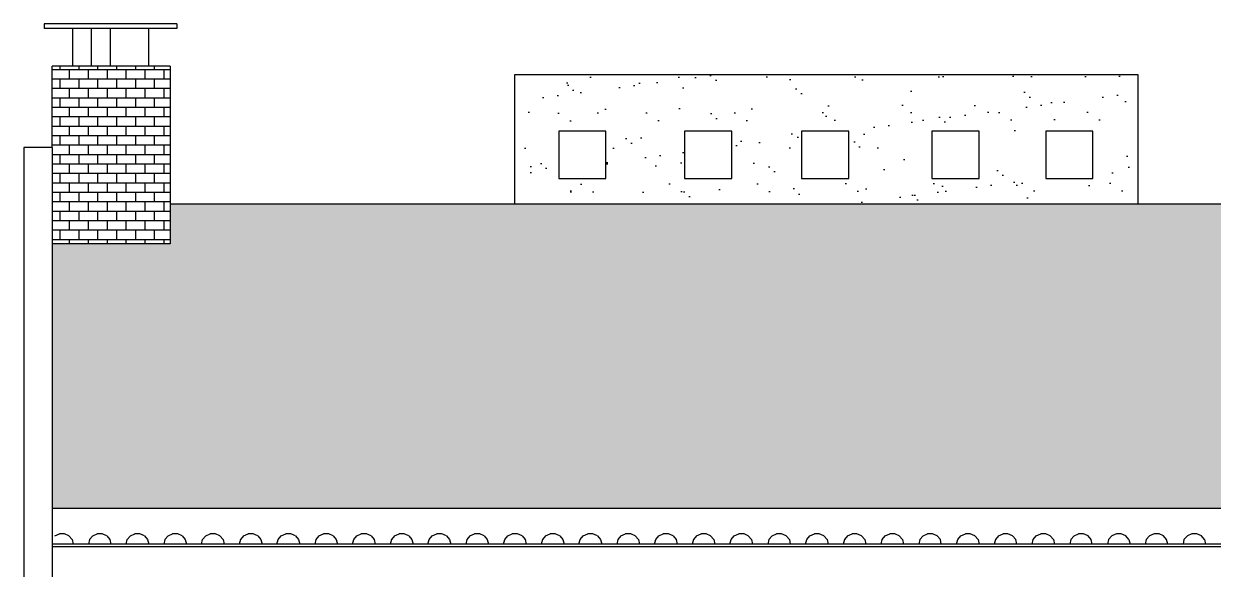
# Model space of a CAD drawing. Extents: x 500 to 638, y 181 to 267.
# Drawn here: x 624.86 to 631.16, y 224.6 to 227.49 of the extents above; entities that cross this region are included whole.
import ezdxf

# ---------------------------------------------------------------- set-up
doc = ezdxf.new("R2010")
doc.units = 0
doc.header["$LTSCALE"] = 7
for name, color, linetype in [('ALVENARIA', 7, 'CONTINUOUS'), ('ALVENARIA1', 44, 'CONTINUOUS'), ('COTA', 1, 'CONTINUOUS')]:
    doc.layers.add(name, color=color, linetype=linetype)

msp = doc.modelspace()

# ---------------------------------------------------------------- hatches: boundary and pattern name
at = {"layer": 'ALVENARIA1'}
h = msp.add_hatch(dxfattribs=at)
h.set_pattern_fill('BRICK', color=256, scale=0.2, style=0)
h.set_pattern_definition([(0, (0, 0), (0, 0.05), []), (90, (0, 0), (-0.1, 6e-18), [0.05, -0.05]), (90, (0.05, 0), (-0.1, 6e-18), [-0.05, 0.05])])
h.paths.add_polyline_path([(625.6328, 227.2663), (625.0071, 227.2663), (625.0071, 226.8359), (625.0071, 226.3259), (625.6328, 226.3259)])
h = msp.add_hatch(dxfattribs=at)
h.set_pattern_fill('AR-SAND', color=256, scale=0.15, style=0)
h.set_pattern_definition([(37.5, (0, 0), (-0.009449, 0.289023565), [0, -0.228, 0, -0.255, 0, -0.24375]), (7.5, (0, 0), (0.2654665, 0.4233219), [0, -0.123, 0, -0.2055, 0, -0.07875]), (327.5, (-0.1845, 0), (0.46712128, 0.00084886), [0, -0.075, 0, -0.27, 0, -0.3525]), (317.5, (-0.1845, 0), (0.450919, 0.13165133), [0, -0.0375, 0, -0.177, 0, -0.2025])])
h.paths.add_polyline_path([(627.4583, 227.2232), (627.4583, 226.5359), (630.759, 226.5359), (630.759, 227.2232)])
h.paths.add_polyline_path([(629.669, 226.9232), (629.919, 226.9232), (629.919, 226.6732), (629.669, 226.6732)], flags=16)
h.paths.add_polyline_path([(629.228, 226.6732), (628.978, 226.6732), (628.978, 226.9232), (629.228, 226.9232)], flags=16)
h.paths.add_polyline_path([(630.272, 226.9232), (630.522, 226.9232), (630.522, 226.6732), (630.272, 226.6732)], flags=16)
h.paths.add_polyline_path([(628.6084, 226.6732), (628.3584, 226.6732), (628.3584, 226.9232), (628.6084, 226.9232)], flags=16)
h.paths.add_polyline_path([(627.9413, 226.6732), (627.6913, 226.6732), (627.6913, 226.9232), (627.9413, 226.9232)], flags=16)
at = {"layer": 'COTA'}
h = msp.add_hatch(dxfattribs=at)
h.set_pattern_fill('SPANTILE', color=256, scale=0.15, style=0)
h.set_pattern_definition([(0, (-0.015, 0), (0, 0.15), [0.03, -0.12]), (0, (0.06, 0.03), (0, 0.15), [0.03, -0.12]), (0, (0.06, 0.045), (0, 0.15), [0.03, -0.12]), (90, (0, 0), (-0.15, 9e-18), [0.15]), (45, (0, 0), (0, 0.150000004), [0.042426405, -0.16970563]), (45, (0.015, 0), (0, 0.150000004), [0.02121321, -0.190918824]), (135, (0, 0), (-0.150000004, 0), [0.042426405, -0.16970563]), (135, (0.135, 0), (-0.150000004, 0), [0.02121321, -0.190918824]), (26.565051, (0.03, 0.015), (0.15, 1e-10), [0.03354, -0.301870197]), (153.434949, (-0.03, 0.015), (-0.15, 1e-10), [0.03354, -0.301870197]), (26.565051, (0.03, 0.03), (0.15, 1e-10), [0.03354, -0.301870197]), (153.434949, (-0.03, 0.03), (-0.15, 1e-10), [0.03354, -0.301870197])])
h.paths.add_polyline_path([(637.5585, 224.9259), (637.5585, 225.8971), (633.9339, 225.8971), (631.7834, 226.6489), (631.4591, 226.5359), (625.6328, 226.5359), (625.6328, 226.3259), (625.0071, 226.3259), (625.0071, 224.9259)])

# ---------------------------------------------------------------- linework, layer by layer
at = {"layer": 'ALVENARIA'}
for p, q in [((624.8571, 226.8359, -1.4713), (624.8571, 221.6994, -1.4713)), ((625.0071, 226.8359, -1.4713), (624.8571, 226.8359, -1.4713)), ((625.0071, 226.8359, -1.4713), (625.0071, 221.6994, -1.4713)), ((631.4591, 226.5359, -1.4713), (625.6328, 226.5359, -1.4713)), ((625.0071, 225.8132, -1.4713), (625.0071, 221.6994, -1.4713)), ((637.5585, 224.9259, -1.4713), (625.0094, 224.9259, -1.4713)), ((637.5585, 224.7372, -1.4713), (625.0094, 224.7372, -1.4713)), ((625.0223, 224.7807, -1.4713), (625.0465, 224.792, -1.4713)), ((625.0723, 224.792, -1.4713), (625.0465, 224.792, -1.4713)), ((625.0965, 224.7807, -1.4713), (625.0723, 224.792, -1.4713)), ((625.0965, 224.7807, -1.4713), (625.1126, 224.7614, -1.4713)), ((625.1126, 224.7614, -1.4713), (625.1191, 224.7372, -1.4713)), ((625.2046, 224.7614, -1.4713), (625.1997, 224.7372, -1.4713)), ((625.2223, 224.7807, -1.4713), (625.2046, 224.7614, -1.4713)), ((625.2223, 224.7807, -1.4713), (625.2465, 224.792, -1.4713)), ((625.2723, 224.792, -1.4713), (625.2465, 224.792, -1.4713)), ((625.2965, 224.7807, -1.4713), (625.2723, 224.792, -1.4713)), ((625.2965, 224.7807, -1.4713), (625.3126, 224.7614, -1.4713)), ((625.3126, 224.7614, -1.4713), (625.3191, 224.7372, -1.4713)), ((625.3998, 224.7372, -1.4713), (625.4046, 224.7614, -1.4713)), ((625.4046, 224.7614, -1.4713), (625.4223, 224.7807, -1.4713)), ((625.4223, 224.7807, -1.4713), (625.4449, 224.792, -1.4713)), ((625.4724, 224.792, -1.4713), (625.4449, 224.792, -1.4713)), ((625.4966, 224.7807, -1.4713), (625.4724, 224.792, -1.4713)), ((625.4966, 224.7807, -1.4713), (625.5127, 224.7614, -1.4713)), ((625.5127, 224.7614, -1.4713), (625.5191, 224.7372, -1.4713)), ((625.6046, 224.7614, -1.4713), (625.5998, 224.7372, -1.4713)), ((625.6224, 224.7807, -1.4713), (625.6046, 224.7614, -1.4713)), ((625.6224, 224.7807, -1.4713), (625.645, 224.792, -1.4713)), ((625.6724, 224.792, -1.4713), (625.645, 224.792, -1.4713)), ((625.6966, 224.7807, -1.4713), (625.6724, 224.792, -1.4713)), ((625.6966, 224.7807, -1.4713), (625.7127, 224.7614, -1.4713)), ((625.7127, 224.7614, -1.4713), (625.7192, 224.7372, -1.4713)), ((625.7982, 224.7372, -1.4713), (625.8047, 224.7614, -1.4713)), ((625.8047, 224.7614, -1.4713), (625.8208, 224.7807, -1.4713)), ((625.8208, 224.7807, -1.4713), (625.845, 224.792, -1.4713)), ((625.8724, 224.792, -1.4713), (625.845, 224.792, -1.4713)), ((625.8966, 224.7807, -1.4713), (625.8724, 224.792, -1.4713)), ((625.8966, 224.7807, -1.4713), (625.9128, 224.7614, -1.4713)), ((625.9128, 224.7614, -1.4713), (625.9192, 224.7372, -1.4713)), ((626.0047, 224.7614, -1.4713), (625.9983, 224.7372, -1.4713)), ((626.0209, 224.7807, -1.4713), (626.0047, 224.7614, -1.4713)), ((626.0209, 224.7807, -1.4713), (626.0451, 224.792, -1.4713)), ((626.0725, 224.792, -1.4713), (626.0451, 224.792, -1.4713)), ((626.0967, 224.7807, -1.4713), (626.0725, 224.792, -1.4713)), ((626.0967, 224.7807, -1.4713), (626.1128, 224.7614, -1.4713)), ((626.1128, 224.7614, -1.4713), (626.1193, 224.7372, -1.4713)), ((626.1983, 224.7372, -1.4713), (626.2048, 224.7614, -1.4713)), ((626.2048, 224.7614, -1.4713), (626.2209, 224.7807, -1.4713)), ((626.2209, 224.7807, -1.4713), (626.2451, 224.792, -1.4713)), ((626.2725, 224.792, -1.4713), (626.2451, 224.792, -1.4713)), ((626.2967, 224.7807, -1.4713), (626.2725, 224.792, -1.4713)), ((626.2967, 224.7807, -1.4713), (626.3129, 224.7614, -1.4713)), ((626.3129, 224.7614, -1.4713), (626.3193, 224.7372, -1.4713)), ((626.4048, 224.7614, -1.4713), (626.3984, 224.7372, -1.4713)), ((626.421, 224.7807, -1.4713), (626.4048, 224.7614, -1.4713)), ((626.421, 224.7807, -1.4713), (626.4452, 224.792, -1.4713)), ((626.4726, 224.792, -1.4713), (626.4452, 224.792, -1.4713)), ((626.4968, 224.7807, -1.4713), (626.4726, 224.792, -1.4713)), ((626.4968, 224.7807, -1.4713), (626.5129, 224.7614, -1.4713)), ((626.5129, 224.7614, -1.4713), (626.5194, 224.7372, -1.4713)), ((626.5984, 224.7372, -1.4713), (626.6049, 224.7614, -1.4713)), ((626.6049, 224.7614, -1.4713), (626.621, 224.7807, -1.4713)), ((626.621, 224.7807, -1.4713), (626.6452, 224.792, -1.4713)), ((626.6726, 224.792, -1.4713), (626.6452, 224.792, -1.4713)), ((626.6968, 224.7807, -1.4713), (626.6726, 224.792, -1.4713)), ((626.6968, 224.7807, -1.4713), (626.713, 224.7614, -1.4713)), ((626.713, 224.7614, -1.4713), (626.7194, 224.7372, -1.4713)), ((626.8049, 224.7614, -1.4713), (626.7985, 224.7372, -1.4713)), ((626.821, 224.7807, -1.4713), (626.8049, 224.7614, -1.4713)), ((626.821, 224.7807, -1.4713), (626.8452, 224.792, -1.4713)), ((626.8727, 224.792, -1.4713), (626.8452, 224.792, -1.4713)), ((626.8969, 224.7807, -1.4713), (626.8727, 224.792, -1.4713)), ((626.8969, 224.7807, -1.4713), (626.913, 224.7614, -1.4713)), ((626.913, 224.7614, -1.4713), (626.9194, 224.7372, -1.4713)), ((626.9985, 224.7372, -1.4713), (627.005, 224.7614, -1.4713)), ((627.005, 224.7614, -1.4713), (627.0211, 224.7807, -1.4713)), ((627.0211, 224.7807, -1.4713), (627.0453, 224.792, -1.4713)), ((627.0727, 224.792, -1.4713), (627.0453, 224.792, -1.4713)), ((627.0969, 224.7807, -1.4713), (627.0727, 224.792, -1.4713)), ((627.0969, 224.7807, -1.4713), (627.113, 224.7614, -1.4713)), ((627.113, 224.7614, -1.4713), (627.1195, 224.7372, -1.4713)), ((627.205, 224.7614, -1.4713), (627.1985, 224.7372, -1.4713)), ((627.2211, 224.7807, -1.4713), (627.205, 224.7614, -1.4713)), ((627.2211, 224.7807, -1.4713), (627.2453, 224.792, -1.4713)), ((627.2728, 224.792, -1.4713), (627.2453, 224.792, -1.4713)), ((627.297, 224.7807, -1.4713), (627.2728, 224.792, -1.4713)), ((627.297, 224.7807, -1.4713), (627.3131, 224.7614, -1.4713)), ((627.3131, 224.7614, -1.4713), (627.3195, 224.7372, -1.4713)), ((627.3986, 224.7372, -1.4713), (627.405, 224.7614, -1.4713)), ((627.405, 224.7614, -1.4713), (627.4212, 224.7807, -1.4713)), ((627.4212, 224.7807, -1.4713), (627.4454, 224.792, -1.4713)), ((627.4728, 224.792, -1.4713), (627.4454, 224.792, -1.4713)), ((627.497, 224.7807, -1.4713), (627.4728, 224.792, -1.4713)), ((627.497, 224.7807, -1.4713), (627.5131, 224.7614, -1.4713)), ((627.5131, 224.7614, -1.4713), (627.5196, 224.7372, -1.4713)), ((627.6051, 224.7614, -1.4713), (627.5986, 224.7372, -1.4713)), ((627.6212, 224.7807, -1.4713), (627.6051, 224.7614, -1.4713)), ((627.6212, 224.7807, -1.4713), (627.6454, 224.792, -1.4713)), ((627.6728, 224.792, -1.4713), (627.6454, 224.792, -1.4713)), ((627.697, 224.7807, -1.4713), (627.6728, 224.792, -1.4713)), ((627.697, 224.7807, -1.4713), (627.7132, 224.7614, -1.4713)), ((627.7132, 224.7614, -1.4713), (627.7196, 224.7372, -1.4713)), ((627.7987, 224.7372, -1.4713), (627.8051, 224.7614, -1.4713)), ((627.8051, 224.7614, -1.4713), (627.8213, 224.7807, -1.4713)), ((627.8213, 224.7807, -1.4713), (627.8455, 224.792, -1.4713)), ((627.8729, 224.792, -1.4713), (627.8455, 224.792, -1.4713)), ((627.8971, 224.7807, -1.4713), (627.8729, 224.792, -1.4713)), ((627.8971, 224.7807, -1.4713), (627.9132, 224.7614, -1.4713)), ((627.9132, 224.7614, -1.4713), (627.9197, 224.7372, -1.4713)), ((628.0052, 224.7614, -1.4713), (627.9987, 224.7372, -1.4713)), ((628.0213, 224.7807, -1.4713), (628.0052, 224.7614, -1.4713)), ((628.0213, 224.7807, -1.4713), (628.0455, 224.792, -1.4713)), ((628.0729, 224.792, -1.4713), (628.0455, 224.792, -1.4713)), ((628.0971, 224.7807, -1.4713), (628.0729, 224.792, -1.4713)), ((628.0971, 224.7807, -1.4713), (628.1133, 224.7614, -1.4713)), ((628.1133, 224.7614, -1.4713), (628.1197, 224.7372, -1.4713)), ((628.1988, 224.7372, -1.4713), (628.2052, 224.7614, -1.4713)), ((628.2052, 224.7614, -1.4713), (628.2213, 224.7807, -1.4713)), ((628.2213, 224.7807, -1.4713), (628.2455, 224.792, -1.4713)), ((628.273, 224.792, -1.4713), (628.2455, 224.792, -1.4713)), ((628.2972, 224.7807, -1.4713), (628.273, 224.792, -1.4713)), ((628.2972, 224.7807, -1.4713), (628.3133, 224.7614, -1.4713)), ((628.3133, 224.7614, -1.4713), (628.3198, 224.7372, -1.4713)), ((628.4053, 224.7614, -1.4713), (628.3988, 224.7372, -1.4713)), ((628.4214, 224.7807, -1.4713), (628.4053, 224.7614, -1.4713)), ((628.4214, 224.7807, -1.4713), (628.4456, 224.792, -1.4713)), ((628.473, 224.792, -1.4713), (628.4456, 224.792, -1.4713)), ((628.4956, 224.7807, -1.4713), (628.473, 224.792, -1.4713)), ((628.4956, 224.7807, -1.4713), (628.5133, 224.7614, -1.4713)), ((628.5133, 224.7614, -1.4713), (628.5182, 224.7372, -1.4713)), ((628.5988, 224.7372, -1.4713), (628.6053, 224.7614, -1.4713)), ((628.6053, 224.7614, -1.4713), (628.6214, 224.7807, -1.4713)), ((628.6214, 224.7807, -1.4713), (628.6456, 224.792, -1.4713)), ((628.6731, 224.792, -1.4713), (628.6456, 224.792, -1.4713)), ((628.6956, 224.7807, -1.4713), (628.6731, 224.792, -1.4713)), ((628.6956, 224.7807, -1.4713), (628.7134, 224.7614, -1.4713)), ((628.7134, 224.7614, -1.4713), (628.7182, 224.7372, -1.4713)), ((628.8053, 224.7614, -1.4713), (628.7989, 224.7372, -1.4713)), ((628.8215, 224.7807, -1.4713), (628.8053, 224.7614, -1.4713)), ((628.8215, 224.7807, -1.4713), (628.8457, 224.792, -1.4713)), ((628.8715, 224.792, -1.4713), (628.8457, 224.792, -1.4713)), ((628.8957, 224.7807, -1.4713), (628.8715, 224.792, -1.4713)), ((628.8957, 224.7807, -1.4713), (628.9134, 224.7614, -1.4713)), ((628.9134, 224.7614, -1.4713), (628.9183, 224.7372, -1.4713)), ((628.9989, 224.7372, -1.4713), (629.0054, 224.7614, -1.4713)), ((629.0054, 224.7614, -1.4713), (629.0215, 224.7807, -1.4713)), ((629.0215, 224.7807, -1.4713), (629.0457, 224.792, -1.4713)), ((629.0715, 224.792, -1.4713), (629.0457, 224.792, -1.4713)), ((629.0957, 224.7807, -1.4713), (629.0715, 224.792, -1.4713)), ((629.0957, 224.7807, -1.4713), (629.1135, 224.7614, -1.4713)), ((629.1135, 224.7614, -1.4713), (629.1183, 224.7372, -1.4713)), ((629.2054, 224.7614, -1.4713), (629.199, 224.7372, -1.4713)), ((629.2216, 224.7807, -1.4713), (629.2054, 224.7614, -1.4713)), ((629.2216, 224.7807, -1.4713), (629.2458, 224.792, -1.4713)), ((629.2716, 224.792, -1.4713), (629.2458, 224.792, -1.4713)), ((629.2958, 224.7807, -1.4713), (629.2716, 224.792, -1.4713)), ((629.2958, 224.7807, -1.4713), (629.3135, 224.7614, -1.4713)), ((629.3135, 224.7614, -1.4713), (629.3184, 224.7372, -1.4713)), ((629.399, 224.7372, -1.4713), (629.4055, 224.7614, -1.4713)), ((629.4055, 224.7614, -1.4713), (629.4216, 224.7807, -1.4713)), ((629.4216, 224.7807, -1.4713), (629.4458, 224.792, -1.4713)), ((629.4716, 224.792, -1.4713), (629.4458, 224.792, -1.4713)), ((629.4958, 224.7807, -1.4713), (629.4716, 224.792, -1.4713)), ((629.4958, 224.7807, -1.4713), (629.5136, 224.7614, -1.4713)), ((629.5136, 224.7614, -1.4713), (629.5184, 224.7372, -1.4713)), ((629.6055, 224.7614, -1.4713), (629.5991, 224.7372, -1.4713)), ((629.6217, 224.7807, -1.4713), (629.6055, 224.7614, -1.4713)), ((629.6217, 224.7807, -1.4713), (629.6458, 224.792, -1.4713)), ((629.6717, 224.792, -1.4713), (629.6458, 224.792, -1.4713)), ((629.6959, 224.7807, -1.4713), (629.6717, 224.792, -1.4713)), ((629.6959, 224.7807, -1.4713), (629.7136, 224.7614, -1.4713)), ((629.7184, 224.7372, -1.4713), (629.7136, 224.7614, -1.4713)), ((629.7991, 224.7372, -1.4713), (629.8056, 224.7614, -1.4713)), ((629.8056, 224.7614, -1.4713), (629.8217, 224.7807, -1.4713)), ((629.8217, 224.7807, -1.4713), (629.8459, 224.792, -1.4713)), ((629.8717, 224.792, -1.4713), (629.8459, 224.792, -1.4713)), ((629.8959, 224.7807, -1.4713), (629.8717, 224.792, -1.4713)), ((629.8959, 224.7807, -1.4713), (629.9136, 224.7614, -1.4713)), ((629.9136, 224.7614, -1.4713), (629.9185, 224.7372, -1.4713)), ((630.0056, 224.7614, -1.4713), (629.9992, 224.7372, -1.4713)), ((630.0217, 224.7807, -1.4713), (630.0056, 224.7614, -1.4713)), ((630.0217, 224.7807, -1.4713), (630.0459, 224.792, -1.4713)), ((630.0717, 224.792, -1.4713), (630.0459, 224.792, -1.4713)), ((630.0959, 224.7807, -1.4713), (630.0717, 224.792, -1.4713)), ((630.0959, 224.7807, -1.4713), (630.1137, 224.7614, -1.4713)), ((630.1185, 224.7372, -1.4713), (630.1137, 224.7614, -1.4713)), ((630.1992, 224.7372, -1.4713), (630.2056, 224.7614, -1.4713)), ((630.2056, 224.7614, -1.4713), (630.2218, 224.7807, -1.4713)), ((630.2218, 224.7807, -1.4713), (630.246, 224.792, -1.4713)), ((630.2718, 224.792, -1.4713), (630.246, 224.792, -1.4713)), ((630.296, 224.7807, -1.4713), (630.2718, 224.792, -1.4713)), ((630.296, 224.7807, -1.4713), (630.3137, 224.7614, -1.4713)), ((630.3137, 224.7614, -1.4713), (630.3186, 224.7372, -1.4713)), ((630.4041, 224.7614, -1.4713), (630.3992, 224.7372, -1.4713)), ((630.4218, 224.7807, -1.4713), (630.4041, 224.7614, -1.4713)), ((630.4218, 224.7807, -1.4713), (630.446, 224.792, -1.4713)), ((630.4718, 224.792, -1.4713), (630.446, 224.792, -1.4713)), ((630.496, 224.7807, -1.4713), (630.4718, 224.792, -1.4713)), ((630.5122, 224.7614, -1.4713), (630.496, 224.7807, -1.4713)), ((630.5186, 224.7372, -1.4713), (630.5122, 224.7614, -1.4713)), ((630.6041, 224.7614, -1.4713), (630.5993, 224.7372, -1.4713)), ((630.6219, 224.7807, -1.4713), (630.6041, 224.7614, -1.4713)), ((630.6461, 224.792, -1.4713), (630.6219, 224.7807, -1.4713)), ((630.6719, 224.792, -1.4713), (630.6461, 224.792, -1.4713)), ((630.6961, 224.7807, -1.4713), (630.6719, 224.792, -1.4713)), ((630.7122, 224.7614, -1.4713), (630.6961, 224.7807, -1.4713)), ((630.7122, 224.7614, -1.4713), (630.7187, 224.7372, -1.4713)), ((630.8042, 224.7614, -1.4713), (630.7993, 224.7372, -1.4713)), ((630.8219, 224.7807, -1.4713), (630.8042, 224.7614, -1.4713)), ((630.8461, 224.792, -1.4713), (630.8219, 224.7807, -1.4713)), ((630.8719, 224.792, -1.4713), (630.8461, 224.792, -1.4713)), ((630.8961, 224.7807, -1.4713), (630.8719, 224.792, -1.4713)), ((630.9123, 224.7614, -1.4713), (630.8961, 224.7807, -1.4713)), ((630.9187, 224.7372, -1.4713), (630.9123, 224.7614, -1.4713)), ((631.0042, 224.7614, -1.4713), (630.9994, 224.7372, -1.4713)), ((631.022, 224.7807, -1.4713), (631.0042, 224.7614, -1.4713)), ((631.0462, 224.792, -1.4713), (631.022, 224.7807, -1.4713)), ((631.072, 224.792, -1.4713), (631.0462, 224.792, -1.4713)), ((631.0962, 224.7807, -1.4713), (631.072, 224.792, -1.4713)), ((631.1123, 224.7614, -1.4713), (631.0962, 224.7807, -1.4713)), ((631.1123, 224.7614, -1.4713), (631.1187, 224.7372, -1.4713)), ((625.0094, 224.7243, -1.4713), (637.5585, 224.7243, -1.4713))]:
    msp.add_line(p, q, dxfattribs=at)
at = {"layer": 'ALVENARIA1'}
for p, q in [((625.6675, 227.4913, -1.4713), (624.9644, 227.4913, -1.4713)), ((624.9644, 227.4913, -1.4713), (624.9644, 227.4663, -1.4713)), ((625.6675, 227.4663, -1.4713), (624.9644, 227.4663, -1.4713)), ((625.1144, 227.4663, -1.4713), (625.1144, 227.2663, -1.4713)), ((625.2144, 227.4663, -1.4713), (625.2144, 227.2663, -1.4713)), ((625.3144, 227.4663, -1.4713), (625.3144, 227.2663, -1.4713)), ((625.5175, 227.4663, -1.4713), (625.5175, 227.2663, -1.4713)), ((625.6675, 227.4913, -1.4713), (625.6675, 227.4663, -1.4713)), ((625.6328, 227.2663, -1.4713), (625.0071, 227.2663, -1.4713)), ((625.0071, 226.8359, -1.4713), (625.0071, 227.2663, -1.4713)), ((625.6328, 227.2663, -1.4713), (625.6328, 226.3259, -1.4713)), ((627.4583, 227.2232, -1.4713), (630.759, 227.2232, -1.4713)), ((627.4583, 226.5359, -1.4713), (627.4583, 227.2232, -1.4713)), ((630.759, 227.2232, -1.4713), (630.759, 226.5359, -1.4713)), ((625.6328, 226.3259, -1.4713), (625.0094, 226.3259, -1.4713))]:
    msp.add_line(p, q, dxfattribs=at)
at = {"layer": 'ALVENARIA1', "elevation": -1.4713}
for points in [[(627.6913, 226.6732), (627.9413, 226.6732), (627.9413, 226.9232), (627.6913, 226.9232)], [(628.3584, 226.6732), (628.6084, 226.6732), (628.6084, 226.9232), (628.3584, 226.9232)], [(628.978, 226.6732), (629.228, 226.6732), (629.228, 226.9232), (628.978, 226.9232)], [(629.669, 226.6732), (629.919, 226.6732), (629.919, 226.9232), (629.669, 226.9232)], [(630.272, 226.6732), (630.522, 226.6732), (630.522, 226.9232), (630.272, 226.9232)]]:
    msp.add_lwpolyline(points, close=True, dxfattribs=at)

doc.saveas('drawing.dxf')
